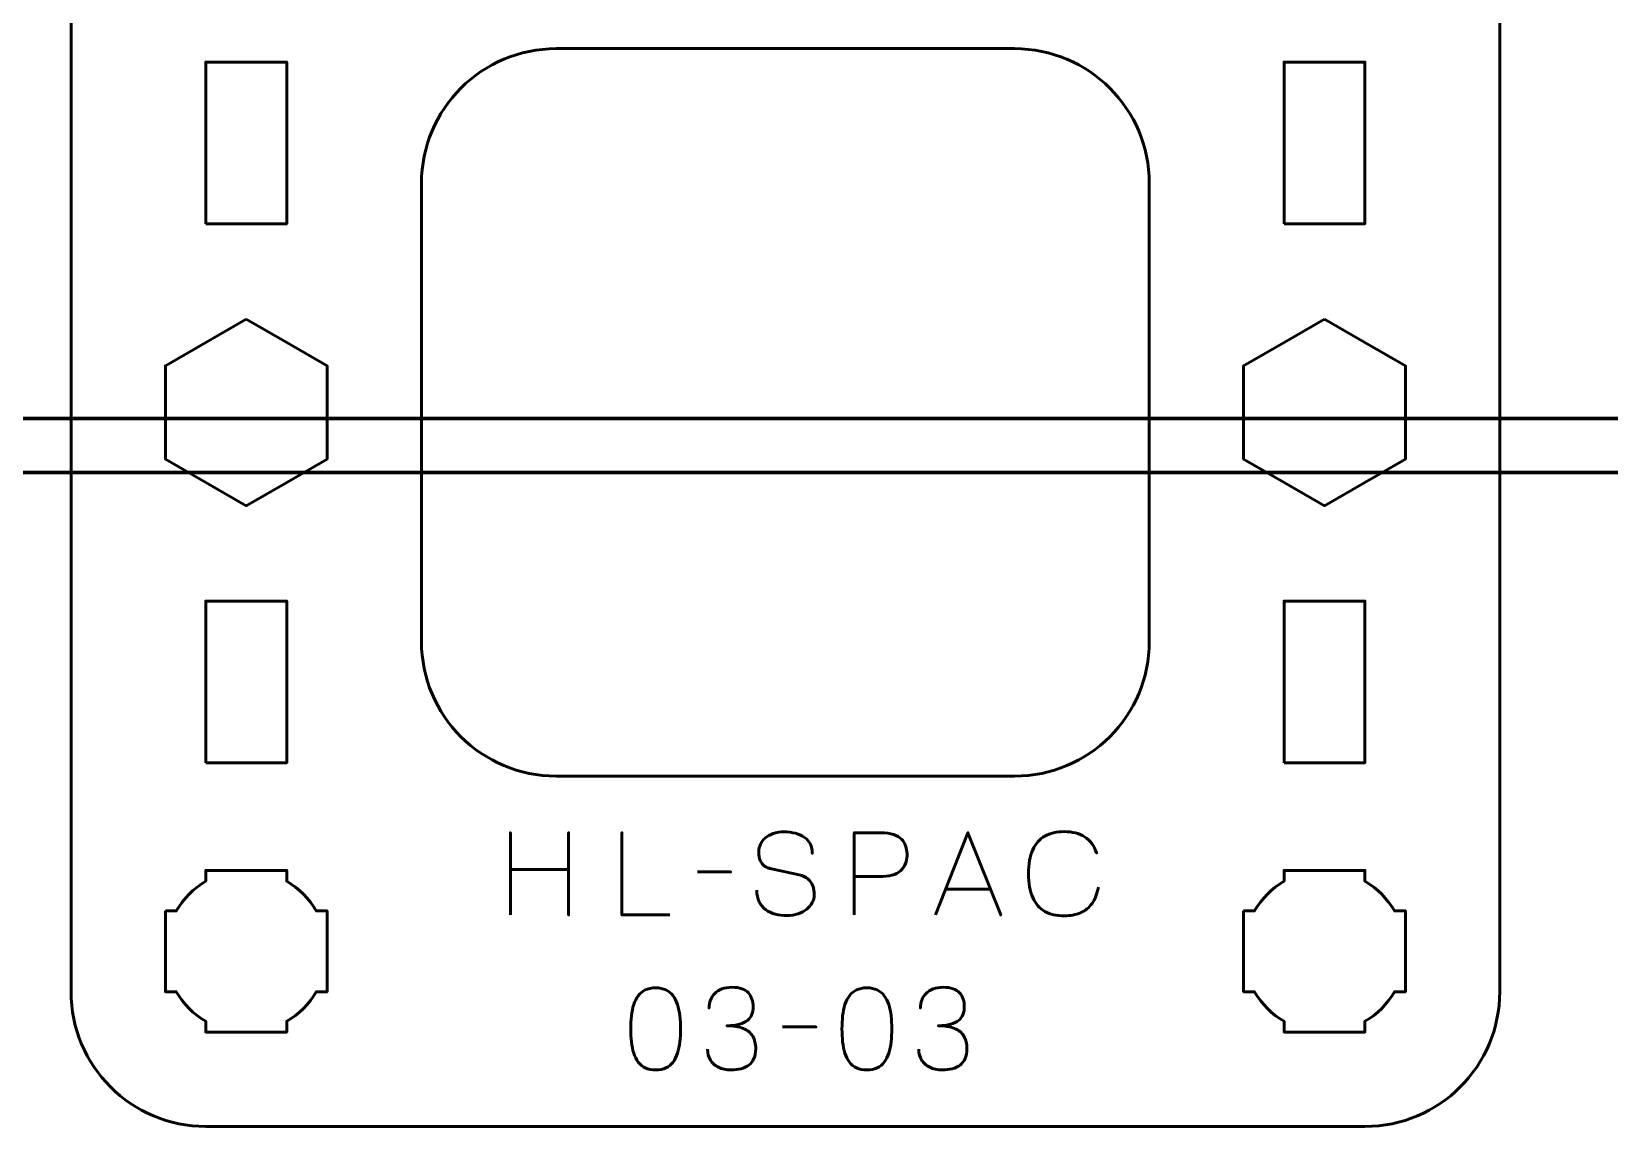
# Model space of a CAD drawing. Header units: centimetres. Extents: x -25.1 to 4.2, y -17.5 to -11.2.
# Drawn here: x -19.3 to -13.44, y -17.5 to -13.44 of the extents above; entities that cross this region are included whole.
import ezdxf

# ---------------------------------------------------------------- set-up
doc = ezdxf.new("R2010")
doc.units = ezdxf.units.CM
doc.header["$MEASUREMENT"] = 0
doc.layers.add('Layer 1', color=7, linetype='Continuous')

msp = doc.modelspace()

# ---------------------------------------------------------------- linework, layer by layer
at = {"layer": 'Layer 1', "color": 253, "lineweight": 53}
for points in [[(-18.65, -14.15), (-18.35, -14.15), (-18.35, -13.55), (-18.65, -13.55), (-18.65, -14.15)], [(-14.65, -14.15), (-14.35, -14.15), (-14.35, -13.55), (-14.65, -13.55), (-14.65, -14.15)], [(-18.65, -16.15), (-18.35, -16.15), (-18.35, -15.55), (-18.65, -15.55), (-18.65, -16.15)], [(-14.65, -16.15), (-14.35, -16.15), (-14.35, -15.55), (-14.65, -15.55), (-14.65, -16.15)]]:
    msp.add_lwpolyline(points, close=True, dxfattribs=at)
for points, knots in [([(-19.15, -17), (-19.15, -17), (-19.15, -12.7), (-19.15, -12.7), (-19.15, -12.7), (-19.15, -12.42391), (-18.92609, -12.2), (-18.65, -12.2), (-18.65, -12.2), (-18.65, -12.2), (-14.35, -12.2), (-14.35, -12.2), (-14.35, -12.2), (-14.07391, -12.2), (-13.85, -12.42391), (-13.85, -12.7), (-13.85, -12.7), (-13.85, -12.7), (-13.85, -17), (-13.85, -17), (-13.85, -17), (-13.85, -17.27609), (-14.07391, -17.5), (-14.35, -17.5), (-14.35, -17.5), (-14.35, -17.5), (-18.65, -17.5), (-18.65, -17.5), (-18.65, -17.5), (-18.92609, -17.5), (-19.15, -17.27609), (-19.15, -17)], [0, 0, 0, 0, 0.125, 0.125, 0.125, 0.125, 0.25, 0.25, 0.25, 0.25, 0.375, 0.375, 0.375, 0.375, 0.5, 0.5, 0.5, 0.5, 0.625, 0.625, 0.625, 0.625, 0.75, 0.75, 0.75, 0.75, 0.875, 0.875, 0.875, 0.875, 1, 1, 1, 1]), ([(-17.85, -15.7), (-17.85, -15.7), (-17.85, -14), (-17.85, -14), (-17.85, -14), (-17.85, -13.72391), (-17.62609, -13.5), (-17.35, -13.5), (-17.35, -13.5), (-17.35, -13.5), (-15.65, -13.5), (-15.65, -13.5), (-15.65, -13.5), (-15.37391, -13.5), (-15.15, -13.72391), (-15.15, -14), (-15.15, -14), (-15.15, -14), (-15.15, -15.7), (-15.15, -15.7), (-15.15, -15.7), (-15.15, -15.97609), (-15.37391, -16.2), (-15.65, -16.2), (-15.65, -16.2), (-15.65, -16.2), (-17.35, -16.2), (-17.35, -16.2), (-17.35, -16.2), (-17.62609, -16.2), (-17.85, -15.97609), (-17.85, -15.7)], [0, 0, 0, 0, 0.125, 0.125, 0.125, 0.125, 0.25, 0.25, 0.25, 0.25, 0.375, 0.375, 0.375, 0.375, 0.5, 0.5, 0.5, 0.5, 0.625, 0.625, 0.625, 0.625, 0.75, 0.75, 0.75, 0.75, 0.875, 0.875, 0.875, 0.875, 1, 1, 1, 1]), ([(-18.5, -14.50359), (-18.5, -14.50359), (-18.35, -14.59019), (-18.35, -14.59019), (-18.35, -14.59019), (-18.35, -14.59019), (-18.2, -14.67679), (-18.2, -14.67679), (-18.2, -14.67679), (-18.2, -14.67679), (-18.2, -14.85), (-18.2, -14.85), (-18.2, -14.85), (-18.2, -14.85), (-18.2, -15.02321), (-18.2, -15.02321), (-18.2, -15.02321), (-18.2, -15.02321), (-18.35, -15.10981), (-18.35, -15.10981), (-18.35, -15.10981), (-18.35, -15.10981), (-18.5, -15.19641), (-18.5, -15.19641), (-18.5, -15.19641), (-18.5, -15.19641), (-18.65, -15.10981), (-18.65, -15.10981), (-18.65, -15.10981), (-18.65, -15.10981), (-18.8, -15.02321), (-18.8, -15.02321), (-18.8, -15.02321), (-18.8, -15.02321), (-18.8, -14.85), (-18.8, -14.85), (-18.8, -14.85), (-18.8, -14.85), (-18.8, -14.67679), (-18.8, -14.67679), (-18.8, -14.67679), (-18.8, -14.67679), (-18.65, -14.59019), (-18.65, -14.59019), (-18.65, -14.59019), (-18.65, -14.59019), (-18.5, -14.50359), (-18.5, -14.50359)], [0, 0, 0, 0, 0.0833333, 0.0833333, 0.0833333, 0.0833333, 0.1666667, 0.1666667, 0.1666667, 0.1666667, 0.25, 0.25, 0.25, 0.25, 0.3333333, 0.3333333, 0.3333333, 0.3333333, 0.4166667, 0.4166667, 0.4166667, 0.4166667, 0.5, 0.5, 0.5, 0.5, 0.5833333, 0.5833333, 0.5833333, 0.5833333, 0.6666667, 0.6666667, 0.6666667, 0.6666667, 0.75, 0.75, 0.75, 0.75, 0.8333333, 0.8333333, 0.8333333, 0.8333333, 0.9166667, 0.9166667, 0.9166667, 0.9166667, 1, 1, 1, 1]), ([(-14.5, -14.50359), (-14.5, -14.50359), (-14.35, -14.59019), (-14.35, -14.59019), (-14.35, -14.59019), (-14.35, -14.59019), (-14.2, -14.67679), (-14.2, -14.67679), (-14.2, -14.67679), (-14.2, -14.67679), (-14.2, -14.85), (-14.2, -14.85), (-14.2, -14.85), (-14.2, -14.85), (-14.2, -15.02321), (-14.2, -15.02321), (-14.2, -15.02321), (-14.2, -15.02321), (-14.35, -15.10981), (-14.35, -15.10981), (-14.35, -15.10981), (-14.35, -15.10981), (-14.5, -15.19641), (-14.5, -15.19641), (-14.5, -15.19641), (-14.5, -15.19641), (-14.65, -15.10981), (-14.65, -15.10981), (-14.65, -15.10981), (-14.65, -15.10981), (-14.8, -15.02321), (-14.8, -15.02321), (-14.8, -15.02321), (-14.8, -15.02321), (-14.8, -14.85), (-14.8, -14.85), (-14.8, -14.85), (-14.8, -14.85), (-14.8, -14.67679), (-14.8, -14.67679), (-14.8, -14.67679), (-14.8, -14.67679), (-14.65, -14.59019), (-14.65, -14.59019), (-14.65, -14.59019), (-14.65, -14.59019), (-14.5, -14.50359), (-14.5, -14.50359)], [0, 0, 0, 0, 0.0833333, 0.0833333, 0.0833333, 0.0833333, 0.1666667, 0.1666667, 0.1666667, 0.1666667, 0.25, 0.25, 0.25, 0.25, 0.3333333, 0.3333333, 0.3333333, 0.3333333, 0.4166667, 0.4166667, 0.4166667, 0.4166667, 0.5, 0.5, 0.5, 0.5, 0.5833333, 0.5833333, 0.5833333, 0.5833333, 0.6666667, 0.6666667, 0.6666667, 0.6666667, 0.75, 0.75, 0.75, 0.75, 0.8333333, 0.8333333, 0.8333333, 0.8333333, 0.9166667, 0.9166667, 0.9166667, 0.9166667, 1, 1, 1, 1]), ([(-17.5198, -16.71494), (-17.5198, -16.71494), (-17.5198, -16.54603), (-17.5198, -16.54603), (-17.5198, -16.54603), (-17.5198, -16.54603), (-17.30433, -16.54603), (-17.30433, -16.54603), (-17.30433, -16.54603), (-17.30433, -16.54603), (-17.30433, -16.71494), (-17.30433, -16.71494), (-17.30433, -16.71494), (-17.30433, -16.71494), (-17.30433, -16.41014), (-17.30433, -16.41014), (-17.30433, -16.41014), (-17.30433, -16.41014), (-17.30433, -16.54603), (-17.30433, -16.54603), (-17.30433, -16.54603), (-17.30433, -16.54603), (-17.5198, -16.54603), (-17.5198, -16.54603), (-17.5198, -16.54603), (-17.5198, -16.54603), (-17.5198, -16.41014), (-17.5198, -16.41014), (-17.5198, -16.41014), (-17.5198, -16.41014), (-17.5198, -16.71494), (-17.5198, -16.71494)], [0, 0, 0, 0, 0.125, 0.125, 0.125, 0.125, 0.25, 0.25, 0.25, 0.25, 0.375, 0.375, 0.375, 0.375, 0.5, 0.5, 0.5, 0.5, 0.625, 0.625, 0.625, 0.625, 0.75, 0.75, 0.75, 0.75, 0.875, 0.875, 0.875, 0.875, 1, 1, 1, 1]), ([(-16.92841, -16.71494), (-16.92841, -16.71494), (-17.10663, -16.71494), (-17.10663, -16.71494), (-17.10663, -16.71494), (-17.10663, -16.71494), (-17.10663, -16.40972), (-17.10663, -16.40972), (-17.10663, -16.40972), (-17.10663, -16.40972), (-17.10663, -16.71494), (-17.10663, -16.71494), (-17.10663, -16.71494), (-17.10663, -16.71494), (-16.92841, -16.71494), (-16.92841, -16.71494)], [0, 0, 0, 0, 0.25, 0.25, 0.25, 0.25, 0.5, 0.5, 0.5, 0.5, 0.75, 0.75, 0.75, 0.75, 1, 1, 1, 1]), ([(-16.60626, -16.62265), (-16.60612, -16.63952), (-16.60316, -16.65398), (-16.59723, -16.66605), (-16.59723, -16.66605), (-16.59137, -16.67804), (-16.58319, -16.68785), (-16.57289, -16.69547), (-16.57289, -16.69547), (-16.56252, -16.70302), (-16.55059, -16.70859), (-16.53712, -16.71219), (-16.53712, -16.71219), (-16.52371, -16.71572), (-16.50932, -16.71748), (-16.49408, -16.71748), (-16.49408, -16.71748), (-16.4787, -16.71741), (-16.46487, -16.71515), (-16.45252, -16.71085), (-16.45252, -16.71085), (-16.44024, -16.70654), (-16.42973, -16.70076), (-16.42091, -16.69349), (-16.42091, -16.69349), (-16.41216, -16.68622), (-16.40539, -16.67811), (-16.40059, -16.66908), (-16.40059, -16.66908), (-16.39579, -16.66005), (-16.39325, -16.65081), (-16.3929, -16.64128), (-16.3929, -16.64128), (-16.39248, -16.62879), (-16.39431, -16.61736), (-16.39833, -16.60706), (-16.39833, -16.60706), (-16.40236, -16.59676), (-16.40857, -16.58815), (-16.41696, -16.5811), (-16.41696, -16.5811), (-16.42529, -16.57404), (-16.4358, -16.5691), (-16.44836, -16.56635), (-16.44836, -16.56635), (-16.44836, -16.56635), (-16.55207, -16.54391), (-16.55207, -16.54391), (-16.55207, -16.54391), (-16.56181, -16.54187), (-16.57021, -16.53841), (-16.57712, -16.53361), (-16.57712, -16.53361), (-16.58404, -16.52875), (-16.5894, -16.52204), (-16.59307, -16.51343), (-16.59307, -16.51343), (-16.59674, -16.5049), (-16.59864, -16.49403), (-16.59864, -16.48084), (-16.59864, -16.48084), (-16.59864, -16.47082), (-16.59659, -16.46137), (-16.59243, -16.45248), (-16.59243, -16.45248), (-16.58834, -16.44359), (-16.58227, -16.43575), (-16.5743, -16.42884), (-16.5743, -16.42884), (-16.56633, -16.422), (-16.55645, -16.41663), (-16.54474, -16.41275), (-16.54474, -16.41275), (-16.53295, -16.4088), (-16.51948, -16.40683), (-16.50424, -16.40676), (-16.50424, -16.40676), (-16.48893, -16.40676), (-16.47489, -16.40852), (-16.46205, -16.41205), (-16.46205, -16.41205), (-16.44928, -16.41558), (-16.4382, -16.42066), (-16.42889, -16.42743), (-16.42889, -16.42743), (-16.41957, -16.4342), (-16.41238, -16.44253), (-16.40744, -16.45226), (-16.40744, -16.45226), (-16.4025, -16.46207), (-16.40017, -16.47329), (-16.40052, -16.48592), (-16.40052, -16.48592), (-16.40017, -16.47329), (-16.4025, -16.46207), (-16.40744, -16.45226), (-16.40744, -16.45226), (-16.41238, -16.44253), (-16.41957, -16.4342), (-16.42889, -16.42743), (-16.42889, -16.42743), (-16.4382, -16.42066), (-16.44928, -16.41558), (-16.46205, -16.41205), (-16.46205, -16.41205), (-16.47489, -16.40852), (-16.48893, -16.40676), (-16.50424, -16.40676), (-16.50424, -16.40676), (-16.51948, -16.40683), (-16.53295, -16.4088), (-16.54474, -16.41275), (-16.54474, -16.41275), (-16.55645, -16.41663), (-16.56633, -16.422), (-16.5743, -16.42884), (-16.5743, -16.42884), (-16.58227, -16.43575), (-16.58834, -16.44359), (-16.59243, -16.45248), (-16.59243, -16.45248), (-16.59659, -16.46137), (-16.59864, -16.47082), (-16.59864, -16.48084), (-16.59864, -16.48084), (-16.59864, -16.49403), (-16.59681, -16.5049), (-16.59328, -16.51336), (-16.59328, -16.51336), (-16.58968, -16.5219), (-16.58439, -16.52853), (-16.57747, -16.5334), (-16.57747, -16.5334), (-16.57056, -16.5382), (-16.56209, -16.54173), (-16.55207, -16.54391), (-16.55207, -16.54391), (-16.55207, -16.54391), (-16.44836, -16.56635), (-16.44836, -16.56635), (-16.44836, -16.56635), (-16.43552, -16.5691), (-16.42493, -16.57404), (-16.41661, -16.5811), (-16.41661, -16.5811), (-16.40821, -16.58815), (-16.40207, -16.59676), (-16.39812, -16.60706), (-16.39812, -16.60706), (-16.39424, -16.61736), (-16.39248, -16.62879), (-16.3929, -16.64128), (-16.3929, -16.64128), (-16.39325, -16.65081), (-16.39579, -16.66005), (-16.40059, -16.66908), (-16.40059, -16.66908), (-16.40539, -16.67811), (-16.41216, -16.68622), (-16.42091, -16.69349), (-16.42091, -16.69349), (-16.42973, -16.70076), (-16.44024, -16.70654), (-16.45252, -16.71085), (-16.45252, -16.71085), (-16.46487, -16.71515), (-16.4787, -16.71741), (-16.49408, -16.71748), (-16.49408, -16.71748), (-16.50932, -16.71748), (-16.52371, -16.71572), (-16.53712, -16.71219), (-16.53712, -16.71219), (-16.55059, -16.70859), (-16.56252, -16.70302), (-16.57289, -16.69547), (-16.57289, -16.69547), (-16.58319, -16.68785), (-16.59137, -16.67804), (-16.59723, -16.66605), (-16.59723, -16.66605), (-16.60316, -16.65398), (-16.60612, -16.63952), (-16.60626, -16.62265)], [0, 0, 0, 0, 0.0217391, 0.0217391, 0.0217391, 0.0217391, 0.0434783, 0.0434783, 0.0434783, 0.0434783, 0.0652174, 0.0652174, 0.0652174, 0.0652174, 0.0869565, 0.0869565, 0.0869565, 0.0869565, 0.1086957, 0.1086957, 0.1086957, 0.1086957, 0.1304348, 0.1304348, 0.1304348, 0.1304348, 0.1521739, 0.1521739, 0.1521739, 0.1521739, 0.173913, 0.173913, 0.173913, 0.173913, 0.1956522, 0.1956522, 0.1956522, 0.1956522, 0.2173913, 0.2173913, 0.2173913, 0.2173913, 0.2391304, 0.2391304, 0.2391304, 0.2391304, 0.2608696, 0.2608696, 0.2608696, 0.2608696, 0.2826087, 0.2826087, 0.2826087, 0.2826087, 0.3043478, 0.3043478, 0.3043478, 0.3043478, 0.326087, 0.326087, 0.326087, 0.326087, 0.3478261, 0.3478261, 0.3478261, 0.3478261, 0.3695652, 0.3695652, 0.3695652, 0.3695652, 0.3913043, 0.3913043, 0.3913043, 0.3913043, 0.4130435, 0.4130435, 0.4130435, 0.4130435, 0.4347826, 0.4347826, 0.4347826, 0.4347826, 0.4565217, 0.4565217, 0.4565217, 0.4565217, 0.4782609, 0.4782609, 0.4782609, 0.4782609, 0.5, 0.5, 0.5, 0.5, 0.5217391, 0.5217391, 0.5217391, 0.5217391, 0.5434783, 0.5434783, 0.5434783, 0.5434783, 0.5652174, 0.5652174, 0.5652174, 0.5652174, 0.5869565, 0.5869565, 0.5869565, 0.5869565, 0.6086957, 0.6086957, 0.6086957, 0.6086957, 0.6304348, 0.6304348, 0.6304348, 0.6304348, 0.6521739, 0.6521739, 0.6521739, 0.6521739, 0.673913, 0.673913, 0.673913, 0.673913, 0.6956522, 0.6956522, 0.6956522, 0.6956522, 0.7173913, 0.7173913, 0.7173913, 0.7173913, 0.7391304, 0.7391304, 0.7391304, 0.7391304, 0.7608696, 0.7608696, 0.7608696, 0.7608696, 0.7826087, 0.7826087, 0.7826087, 0.7826087, 0.8043478, 0.8043478, 0.8043478, 0.8043478, 0.826087, 0.826087, 0.826087, 0.826087, 0.8478261, 0.8478261, 0.8478261, 0.8478261, 0.8695652, 0.8695652, 0.8695652, 0.8695652, 0.8913043, 0.8913043, 0.8913043, 0.8913043, 0.9130435, 0.9130435, 0.9130435, 0.9130435, 0.9347826, 0.9347826, 0.9347826, 0.9347826, 0.9565217, 0.9565217, 0.9565217, 0.9565217, 0.9782609, 0.9782609, 0.9782609, 0.9782609, 1, 1, 1, 1]), ([(-16.24431, -16.71494), (-16.24431, -16.71494), (-16.24431, -16.40972), (-16.24431, -16.40972), (-16.24431, -16.40972), (-16.24431, -16.40972), (-16.14694, -16.40972), (-16.14694, -16.40972), (-16.14694, -16.40972), (-16.12747, -16.40979), (-16.11146, -16.41198), (-16.09883, -16.41621), (-16.09883, -16.41621), (-16.08627, -16.42037), (-16.07639, -16.42616), (-16.06926, -16.4335), (-16.06926, -16.4335), (-16.06214, -16.44076), (-16.05706, -16.44909), (-16.05395, -16.45847), (-16.05395, -16.45847), (-16.05092, -16.46786), (-16.04916, -16.47766), (-16.04873, -16.48804), (-16.04873, -16.48804), (-16.04824, -16.49841), (-16.04944, -16.50857), (-16.05226, -16.51844), (-16.05226, -16.51844), (-16.05515, -16.52832), (-16.06002, -16.53728), (-16.06701, -16.54533), (-16.06701, -16.54533), (-16.07392, -16.55337), (-16.0833, -16.55979), (-16.09509, -16.56452), (-16.09509, -16.56452), (-16.10687, -16.56931), (-16.12147, -16.57171), (-16.1389, -16.57185), (-16.1389, -16.57185), (-16.1389, -16.57185), (-16.24431, -16.57185), (-16.24431, -16.57185), (-16.24431, -16.57185), (-16.24431, -16.57185), (-16.1389, -16.57185), (-16.1389, -16.57185), (-16.1389, -16.57185), (-16.12183, -16.57171), (-16.10736, -16.56931), (-16.09565, -16.56452), (-16.09565, -16.56452), (-16.08387, -16.55979), (-16.07448, -16.55337), (-16.06743, -16.54533), (-16.06743, -16.54533), (-16.06044, -16.53728), (-16.05543, -16.52832), (-16.05247, -16.51844), (-16.05247, -16.51844), (-16.04951, -16.50857), (-16.04824, -16.49841), (-16.04873, -16.48804), (-16.04873, -16.48804), (-16.04916, -16.47766), (-16.05092, -16.46786), (-16.05409, -16.45847), (-16.05409, -16.45847), (-16.0572, -16.44909), (-16.06242, -16.44076), (-16.06955, -16.4335), (-16.06955, -16.4335), (-16.07674, -16.42616), (-16.08662, -16.42037), (-16.09918, -16.41621), (-16.09918, -16.41621), (-16.11181, -16.41198), (-16.12768, -16.40979), (-16.14694, -16.40972), (-16.14694, -16.40972), (-16.14694, -16.40972), (-16.24431, -16.40972), (-16.24431, -16.40972), (-16.24431, -16.40972), (-16.24431, -16.40972), (-16.24431, -16.71494), (-16.24431, -16.71494)], [0, 0, 0, 0, 0.0454545, 0.0454545, 0.0454545, 0.0454545, 0.0909091, 0.0909091, 0.0909091, 0.0909091, 0.1363636, 0.1363636, 0.1363636, 0.1363636, 0.1818182, 0.1818182, 0.1818182, 0.1818182, 0.2272727, 0.2272727, 0.2272727, 0.2272727, 0.2727273, 0.2727273, 0.2727273, 0.2727273, 0.3181818, 0.3181818, 0.3181818, 0.3181818, 0.3636364, 0.3636364, 0.3636364, 0.3636364, 0.4090909, 0.4090909, 0.4090909, 0.4090909, 0.4545455, 0.4545455, 0.4545455, 0.4545455, 0.5, 0.5, 0.5, 0.5, 0.5454545, 0.5454545, 0.5454545, 0.5454545, 0.5909091, 0.5909091, 0.5909091, 0.5909091, 0.6363636, 0.6363636, 0.6363636, 0.6363636, 0.6818182, 0.6818182, 0.6818182, 0.6818182, 0.7272727, 0.7272727, 0.7272727, 0.7272727, 0.7727273, 0.7727273, 0.7727273, 0.7727273, 0.8181818, 0.8181818, 0.8181818, 0.8181818, 0.8636364, 0.8636364, 0.8636364, 0.8636364, 0.9090909, 0.9090909, 0.9090909, 0.9090909, 0.9545455, 0.9545455, 0.9545455, 0.9545455, 1, 1, 1, 1]), ([(-15.94375, -16.71494), (-15.94375, -16.71494), (-15.82268, -16.40972), (-15.82268, -16.40972), (-15.82268, -16.40972), (-15.82268, -16.40972), (-15.70118, -16.71494), (-15.70118, -16.71494), (-15.70118, -16.71494), (-15.70118, -16.71494), (-15.82268, -16.40972), (-15.82268, -16.40972), (-15.82268, -16.40972), (-15.82268, -16.40972), (-15.94375, -16.71494), (-15.94375, -16.71494)], [0, 0, 0, 0, 0.25, 0.25, 0.25, 0.25, 0.5, 0.5, 0.5, 0.5, 0.75, 0.75, 0.75, 0.75, 1, 1, 1, 1]), ([(-15.33881, -16.61249), (-15.34333, -16.63669), (-15.35123, -16.65666), (-15.36231, -16.67232), (-15.36231, -16.67232), (-15.37345, -16.68792), (-15.38771, -16.69949), (-15.40506, -16.70704), (-15.40506, -16.70704), (-15.42235, -16.71459), (-15.44267, -16.7184), (-15.46581, -16.71833), (-15.46581, -16.71833), (-15.49396, -16.7184), (-15.51788, -16.71296), (-15.5375, -16.70189), (-15.5375, -16.70189), (-15.55711, -16.69088), (-15.57207, -16.67388), (-15.58237, -16.65081), (-15.58237, -16.65081), (-15.59267, -16.62773), (-15.59782, -16.59817), (-15.59789, -16.56212), (-15.59789, -16.56212), (-15.59782, -16.52621), (-15.59267, -16.49671), (-15.58237, -16.47364), (-15.58237, -16.47364), (-15.57207, -16.45057), (-15.55711, -16.4335), (-15.5375, -16.42242), (-15.5375, -16.42242), (-15.51788, -16.41134), (-15.49396, -16.40584), (-15.46581, -16.40591), (-15.46581, -16.40591), (-15.43568, -16.40584), (-15.41043, -16.41226), (-15.39011, -16.42517), (-15.39011, -16.42517), (-15.36986, -16.43808), (-15.35497, -16.45805), (-15.34559, -16.48507), (-15.34559, -16.48507), (-15.35497, -16.45805), (-15.36986, -16.43808), (-15.39011, -16.42517), (-15.39011, -16.42517), (-15.41043, -16.41226), (-15.43568, -16.40584), (-15.46581, -16.40591), (-15.46581, -16.40591), (-15.49396, -16.40584), (-15.51788, -16.41134), (-15.5375, -16.42242), (-15.5375, -16.42242), (-15.55711, -16.4335), (-15.57207, -16.45057), (-15.58237, -16.47364), (-15.58237, -16.47364), (-15.59267, -16.49671), (-15.59782, -16.52621), (-15.59789, -16.56212), (-15.59789, -16.56212), (-15.59782, -16.59817), (-15.59267, -16.62773), (-15.58237, -16.65081), (-15.58237, -16.65081), (-15.57207, -16.67388), (-15.55711, -16.69088), (-15.5375, -16.70189), (-15.5375, -16.70189), (-15.51788, -16.71296), (-15.49396, -16.7184), (-15.46581, -16.71833), (-15.46581, -16.71833), (-15.44267, -16.7184), (-15.42235, -16.71459), (-15.40506, -16.70704), (-15.40506, -16.70704), (-15.38771, -16.69949), (-15.37345, -16.68792), (-15.36231, -16.67232), (-15.36231, -16.67232), (-15.35123, -16.65666), (-15.34333, -16.63669), (-15.33881, -16.61249)], [0, 0, 0, 0, 0.0454545, 0.0454545, 0.0454545, 0.0454545, 0.0909091, 0.0909091, 0.0909091, 0.0909091, 0.1363636, 0.1363636, 0.1363636, 0.1363636, 0.1818182, 0.1818182, 0.1818182, 0.1818182, 0.2272727, 0.2272727, 0.2272727, 0.2272727, 0.2727273, 0.2727273, 0.2727273, 0.2727273, 0.3181818, 0.3181818, 0.3181818, 0.3181818, 0.3636364, 0.3636364, 0.3636364, 0.3636364, 0.4090909, 0.4090909, 0.4090909, 0.4090909, 0.4545455, 0.4545455, 0.4545455, 0.4545455, 0.5, 0.5, 0.5, 0.5, 0.5454545, 0.5454545, 0.5454545, 0.5454545, 0.5909091, 0.5909091, 0.5909091, 0.5909091, 0.6363636, 0.6363636, 0.6363636, 0.6363636, 0.6818182, 0.6818182, 0.6818182, 0.6818182, 0.7272727, 0.7272727, 0.7272727, 0.7272727, 0.7727273, 0.7727273, 0.7727273, 0.7727273, 0.8181818, 0.8181818, 0.8181818, 0.8181818, 0.8636364, 0.8636364, 0.8636364, 0.8636364, 0.9090909, 0.9090909, 0.9090909, 0.9090909, 0.9545455, 0.9545455, 0.9545455, 0.9545455, 1, 1, 1, 1]), ([(-18.8, -16.7), (-18.8, -16.7), (-18.75985, -16.7), (-18.75985, -16.7), (-18.75985, -16.7), (-18.7335, -16.65447), (-18.69553, -16.6165), (-18.65, -16.59015), (-18.65, -16.59015), (-18.65, -16.59015), (-18.65, -16.55), (-18.65, -16.55), (-18.65, -16.55), (-18.65, -16.55), (-18.5, -16.55), (-18.5, -16.55), (-18.5, -16.55), (-18.5, -16.55), (-18.35, -16.55), (-18.35, -16.55), (-18.35, -16.55), (-18.35, -16.55), (-18.35, -16.59015), (-18.35, -16.59015), (-18.35, -16.59015), (-18.30447, -16.6165), (-18.2665, -16.65447), (-18.24015, -16.7), (-18.24015, -16.7), (-18.24015, -16.7), (-18.2, -16.7), (-18.2, -16.7), (-18.2, -16.7), (-18.2, -16.7), (-18.2, -16.85), (-18.2, -16.85), (-18.2, -16.85), (-18.2, -16.85), (-18.2, -17), (-18.2, -17), (-18.2, -17), (-18.2, -17), (-18.24015, -17), (-18.24015, -17), (-18.24015, -17), (-18.2665, -17.04553), (-18.30447, -17.0835), (-18.35, -17.10985), (-18.35, -17.10985), (-18.35, -17.10985), (-18.35, -17.15), (-18.35, -17.15), (-18.35, -17.15), (-18.35, -17.15), (-18.5, -17.15), (-18.5, -17.15), (-18.5, -17.15), (-18.5, -17.15), (-18.65, -17.15), (-18.65, -17.15), (-18.65, -17.15), (-18.65, -17.15), (-18.65, -17.10985), (-18.65, -17.10985), (-18.65, -17.10985), (-18.69553, -17.0835), (-18.7335, -17.04553), (-18.75985, -17), (-18.75985, -17), (-18.75985, -17), (-18.8, -17), (-18.8, -17), (-18.8, -17), (-18.8, -17), (-18.8, -16.85), (-18.8, -16.85), (-18.8, -16.85), (-18.8, -16.85), (-18.8, -16.7), (-18.8, -16.7)], [0, 0, 0, 0, 0.05, 0.05, 0.05, 0.05, 0.1, 0.1, 0.1, 0.1, 0.15, 0.15, 0.15, 0.15, 0.2, 0.2, 0.2, 0.2, 0.25, 0.25, 0.25, 0.25, 0.3, 0.3, 0.3, 0.3, 0.35, 0.35, 0.35, 0.35, 0.4, 0.4, 0.4, 0.4, 0.45, 0.45, 0.45, 0.45, 0.5, 0.5, 0.5, 0.5, 0.55, 0.55, 0.55, 0.55, 0.6, 0.6, 0.6, 0.6, 0.65, 0.65, 0.65, 0.65, 0.7, 0.7, 0.7, 0.7, 0.75, 0.75, 0.75, 0.75, 0.8, 0.8, 0.8, 0.8, 0.85, 0.85, 0.85, 0.85, 0.9, 0.9, 0.9, 0.9, 0.95, 0.95, 0.95, 0.95, 1, 1, 1, 1]), ([(-16.82639, -16.55534), (-16.82639, -16.55534), (-16.7032, -16.55534), (-16.7032, -16.55534), (-16.7032, -16.55534), (-16.7032, -16.55534), (-16.82639, -16.55534), (-16.82639, -16.55534)], [0, 0, 0, 0, 0.5, 0.5, 0.5, 0.5, 1, 1, 1, 1]), ([(-14.8, -16.7), (-14.8, -16.7), (-14.75985, -16.7), (-14.75985, -16.7), (-14.75985, -16.7), (-14.7335, -16.65447), (-14.69553, -16.6165), (-14.65, -16.59015), (-14.65, -16.59015), (-14.65, -16.59015), (-14.65, -16.55), (-14.65, -16.55), (-14.65, -16.55), (-14.65, -16.55), (-14.5, -16.55), (-14.5, -16.55), (-14.5, -16.55), (-14.5, -16.55), (-14.35, -16.55), (-14.35, -16.55), (-14.35, -16.55), (-14.35, -16.55), (-14.35, -16.59015), (-14.35, -16.59015), (-14.35, -16.59015), (-14.30447, -16.6165), (-14.2665, -16.65447), (-14.24015, -16.7), (-14.24015, -16.7), (-14.24015, -16.7), (-14.2, -16.7), (-14.2, -16.7), (-14.2, -16.7), (-14.2, -16.7), (-14.2, -16.85), (-14.2, -16.85), (-14.2, -16.85), (-14.2, -16.85), (-14.2, -17), (-14.2, -17), (-14.2, -17), (-14.2, -17), (-14.24015, -17), (-14.24015, -17), (-14.24015, -17), (-14.2665, -17.04553), (-14.30447, -17.0835), (-14.35, -17.10985), (-14.35, -17.10985), (-14.35, -17.10985), (-14.35, -17.15), (-14.35, -17.15), (-14.35, -17.15), (-14.35, -17.15), (-14.5, -17.15), (-14.5, -17.15), (-14.5, -17.15), (-14.5, -17.15), (-14.65, -17.15), (-14.65, -17.15), (-14.65, -17.15), (-14.65, -17.15), (-14.65, -17.10985), (-14.65, -17.10985), (-14.65, -17.10985), (-14.69553, -17.0835), (-14.7335, -17.04553), (-14.75985, -17), (-14.75985, -17), (-14.75985, -17), (-14.8, -17), (-14.8, -17), (-14.8, -17), (-14.8, -17), (-14.8, -16.85), (-14.8, -16.85), (-14.8, -16.85), (-14.8, -16.85), (-14.8, -16.7), (-14.8, -16.7)], [0, 0, 0, 0, 0.05, 0.05, 0.05, 0.05, 0.1, 0.1, 0.1, 0.1, 0.15, 0.15, 0.15, 0.15, 0.2, 0.2, 0.2, 0.2, 0.25, 0.25, 0.25, 0.25, 0.3, 0.3, 0.3, 0.3, 0.35, 0.35, 0.35, 0.35, 0.4, 0.4, 0.4, 0.4, 0.45, 0.45, 0.45, 0.45, 0.5, 0.5, 0.5, 0.5, 0.55, 0.55, 0.55, 0.55, 0.6, 0.6, 0.6, 0.6, 0.65, 0.65, 0.65, 0.65, 0.7, 0.7, 0.7, 0.7, 0.75, 0.75, 0.75, 0.75, 0.8, 0.8, 0.8, 0.8, 0.85, 0.85, 0.85, 0.85, 0.9, 0.9, 0.9, 0.9, 0.95, 0.95, 0.95, 0.95, 1, 1, 1, 1]), ([(-15.90565, -16.61884), (-15.90565, -16.61884), (-15.73971, -16.61884), (-15.73971, -16.61884), (-15.73971, -16.61884), (-15.73971, -16.61884), (-15.90565, -16.61884), (-15.90565, -16.61884)], [0, 0, 0, 0, 0.5, 0.5, 0.5, 0.5, 1, 1, 1, 1]), ([(-16.98132, -17.29025), (-16.96651, -17.29018), (-16.95374, -17.28757), (-16.94308, -17.28249), (-16.94308, -17.28249), (-16.9325, -17.27741), (-16.92368, -17.27014), (-16.91663, -17.2609), (-16.91663, -17.2609), (-16.90964, -17.25159), (-16.90414, -17.24058), (-16.90005, -17.22788), (-16.90005, -17.22788), (-16.89602, -17.21518), (-16.89313, -17.20128), (-16.89151, -17.18604), (-16.89151, -17.18604), (-16.88981, -17.1708), (-16.88897, -17.15478), (-16.88904, -17.13785), (-16.88904, -17.13785), (-16.88897, -17.12099), (-16.88981, -17.10497), (-16.89151, -17.0898), (-16.89151, -17.0898), (-16.89313, -17.07463), (-16.89602, -17.06066), (-16.90005, -17.04796), (-16.90005, -17.04796), (-16.90414, -17.03533), (-16.90964, -17.02433), (-16.91663, -17.01494), (-16.91663, -17.01494), (-16.92368, -17.00563), (-16.9325, -16.99836), (-16.94308, -16.99328), (-16.94308, -16.99328), (-16.95374, -16.98813), (-16.96651, -16.98552), (-16.98132, -16.98545), (-16.98132, -16.98545), (-16.99614, -16.98552), (-17.00891, -16.98813), (-17.01957, -16.99328), (-17.01957, -16.99328), (-17.03015, -16.99836), (-17.03897, -17.00563), (-17.04602, -17.01494), (-17.04602, -17.01494), (-17.05301, -17.02433), (-17.05851, -17.03533), (-17.0626, -17.04796), (-17.0626, -17.04796), (-17.06663, -17.06066), (-17.06952, -17.07463), (-17.07114, -17.0898), (-17.07114, -17.0898), (-17.07283, -17.10497), (-17.07368, -17.12099), (-17.07361, -17.13785), (-17.07361, -17.13785), (-17.07368, -17.15478), (-17.07283, -17.1708), (-17.07114, -17.18604), (-17.07114, -17.18604), (-17.06952, -17.20128), (-17.06663, -17.21518), (-17.0626, -17.22788), (-17.0626, -17.22788), (-17.05851, -17.24058), (-17.05301, -17.25159), (-17.04602, -17.2609), (-17.04602, -17.2609), (-17.03897, -17.27014), (-17.03015, -17.27741), (-17.01957, -17.28249), (-17.01957, -17.28249), (-17.00891, -17.28757), (-16.99614, -17.29018), (-16.98132, -17.29025)], [0, 0, 0, 0, 0.05, 0.05, 0.05, 0.05, 0.1, 0.1, 0.1, 0.1, 0.15, 0.15, 0.15, 0.15, 0.2, 0.2, 0.2, 0.2, 0.25, 0.25, 0.25, 0.25, 0.3, 0.3, 0.3, 0.3, 0.35, 0.35, 0.35, 0.35, 0.4, 0.4, 0.4, 0.4, 0.45, 0.45, 0.45, 0.45, 0.5, 0.5, 0.5, 0.5, 0.55, 0.55, 0.55, 0.55, 0.6, 0.6, 0.6, 0.6, 0.65, 0.65, 0.65, 0.65, 0.7, 0.7, 0.7, 0.7, 0.75, 0.75, 0.75, 0.75, 0.8, 0.8, 0.8, 0.8, 0.85, 0.85, 0.85, 0.85, 0.9, 0.9, 0.9, 0.9, 0.95, 0.95, 0.95, 0.95, 1, 1, 1, 1]), ([(-16.98132, -17.29025), (-16.96651, -17.29018), (-16.95374, -17.28757), (-16.94308, -17.28249), (-16.94308, -17.28249), (-16.9325, -17.27741), (-16.92368, -17.27014), (-16.91663, -17.2609), (-16.91663, -17.2609), (-16.90964, -17.25159), (-16.90414, -17.24058), (-16.90005, -17.22788), (-16.90005, -17.22788), (-16.89602, -17.21518), (-16.89313, -17.20128), (-16.89151, -17.18604), (-16.89151, -17.18604), (-16.88981, -17.1708), (-16.88897, -17.15478), (-16.88904, -17.13785), (-16.88904, -17.13785), (-16.88897, -17.12099), (-16.88981, -17.10497), (-16.89151, -17.0898), (-16.89151, -17.0898), (-16.89313, -17.07463), (-16.89602, -17.06066), (-16.90005, -17.04796), (-16.90005, -17.04796), (-16.90414, -17.03533), (-16.90964, -17.02433), (-16.91663, -17.01494), (-16.91663, -17.01494), (-16.92368, -17.00563), (-16.9325, -16.99836), (-16.94308, -16.99328), (-16.94308, -16.99328), (-16.95374, -16.98813), (-16.96651, -16.98552), (-16.98132, -16.98545), (-16.98132, -16.98545), (-16.99614, -16.98552), (-17.00891, -16.98813), (-17.01957, -16.99328), (-17.01957, -16.99328), (-17.03015, -16.99836), (-17.03897, -17.00563), (-17.04602, -17.01494), (-17.04602, -17.01494), (-17.05301, -17.02433), (-17.05851, -17.03533), (-17.0626, -17.04796), (-17.0626, -17.04796), (-17.06663, -17.06066), (-17.06952, -17.07463), (-17.07114, -17.0898), (-17.07114, -17.0898), (-17.07283, -17.10497), (-17.07368, -17.12099), (-17.07361, -17.13785), (-17.07361, -17.13785), (-17.07368, -17.15478), (-17.07283, -17.1708), (-17.07114, -17.18604), (-17.07114, -17.18604), (-17.06952, -17.20128), (-17.06663, -17.21518), (-17.0626, -17.22788), (-17.0626, -17.22788), (-17.05851, -17.24058), (-17.05301, -17.25159), (-17.04602, -17.2609), (-17.04602, -17.2609), (-17.03897, -17.27014), (-17.03015, -17.27741), (-17.01957, -17.28249), (-17.01957, -17.28249), (-17.00891, -17.28757), (-16.99614, -17.29018), (-16.98132, -17.29025)], [0, 0, 0, 0, 0.05, 0.05, 0.05, 0.05, 0.1, 0.1, 0.1, 0.1, 0.15, 0.15, 0.15, 0.15, 0.2, 0.2, 0.2, 0.2, 0.25, 0.25, 0.25, 0.25, 0.3, 0.3, 0.3, 0.3, 0.35, 0.35, 0.35, 0.35, 0.4, 0.4, 0.4, 0.4, 0.45, 0.45, 0.45, 0.45, 0.5, 0.5, 0.5, 0.5, 0.55, 0.55, 0.55, 0.55, 0.6, 0.6, 0.6, 0.6, 0.65, 0.65, 0.65, 0.65, 0.7, 0.7, 0.7, 0.7, 0.75, 0.75, 0.75, 0.75, 0.8, 0.8, 0.8, 0.8, 0.85, 0.85, 0.85, 0.85, 0.9, 0.9, 0.9, 0.9, 0.95, 0.95, 0.95, 0.95, 1, 1, 1, 1]), ([(-16.78871, -17.21363), (-16.78864, -17.22887), (-16.78511, -17.24213), (-16.77813, -17.25363), (-16.77813, -17.25363), (-16.77114, -17.26506), (-16.76119, -17.27402), (-16.74821, -17.28044), (-16.74821, -17.28044), (-16.73523, -17.28686), (-16.71964, -17.29011), (-16.7015, -17.29025), (-16.7015, -17.29025), (-16.68789, -17.29025), (-16.67554, -17.28884), (-16.66432, -17.28588), (-16.66432, -17.28588), (-16.65317, -17.28291), (-16.64358, -17.27833), (-16.63546, -17.27205), (-16.63546, -17.27205), (-16.62735, -17.26577), (-16.62114, -17.25765), (-16.6167, -17.24778), (-16.6167, -17.24778), (-16.61232, -17.23783), (-16.61014, -17.2259), (-16.61007, -17.21193), (-16.61007, -17.21193), (-16.60999, -17.19331), (-16.6138, -17.17757), (-16.62135, -17.1648), (-16.62135, -17.1648), (-16.6289, -17.15203), (-16.64062, -17.14244), (-16.65635, -17.13588), (-16.65635, -17.13588), (-16.67208, -17.12931), (-16.69226, -17.126), (-16.71674, -17.126), (-16.71674, -17.126), (-16.69847, -17.12607), (-16.68316, -17.12438), (-16.67067, -17.12092), (-16.67067, -17.12092), (-16.65825, -17.11746), (-16.64831, -17.11259), (-16.64083, -17.10624), (-16.64083, -17.10624), (-16.63335, -17.09996), (-16.62792, -17.09248), (-16.62467, -17.08388), (-16.62467, -17.08388), (-16.62135, -17.07534), (-16.61973, -17.06596), (-16.6198, -17.05573), (-16.6198, -17.05573), (-16.61973, -17.04549), (-16.62114, -17.03604), (-16.62396, -17.02729), (-16.62396, -17.02729), (-16.62672, -17.01854), (-16.63123, -17.01085), (-16.63737, -17.00429), (-16.63737, -17.00429), (-16.64351, -16.99773), (-16.65162, -16.99258), (-16.66157, -16.98891), (-16.66157, -16.98891), (-16.67159, -16.98524), (-16.6838, -16.98341), (-16.69812, -16.98334), (-16.69812, -16.98334), (-16.71237, -16.98341), (-16.72486, -16.98552), (-16.73544, -16.98962), (-16.73544, -16.98962), (-16.7461, -16.99371), (-16.75484, -16.99928), (-16.7619, -17.00641), (-16.7619, -17.00641), (-16.76888, -17.01353), (-16.77411, -17.02165), (-16.77756, -17.03082), (-16.77756, -17.03082), (-16.78109, -17.03999), (-16.78278, -17.04973), (-16.78278, -17.05996), (-16.78278, -17.05996), (-16.78278, -17.04973), (-16.78109, -17.03999), (-16.77756, -17.03082), (-16.77756, -17.03082), (-16.77411, -17.02165), (-16.76888, -17.01353), (-16.7619, -17.00641), (-16.7619, -17.00641), (-16.75484, -16.99928), (-16.7461, -16.99371), (-16.73544, -16.98962), (-16.73544, -16.98962), (-16.72486, -16.98552), (-16.71237, -16.98341), (-16.69812, -16.98334), (-16.69812, -16.98334), (-16.6838, -16.98341), (-16.67159, -16.98524), (-16.66157, -16.98891), (-16.66157, -16.98891), (-16.65162, -16.99258), (-16.64351, -16.99773), (-16.63737, -17.00429), (-16.63737, -17.00429), (-16.63123, -17.01085), (-16.62672, -17.01854), (-16.62396, -17.02729), (-16.62396, -17.02729), (-16.62114, -17.03604), (-16.61973, -17.04549), (-16.6198, -17.05573), (-16.6198, -17.05573), (-16.61973, -17.06596), (-16.62135, -17.07534), (-16.62467, -17.08388), (-16.62467, -17.08388), (-16.62792, -17.09248), (-16.63335, -17.09996), (-16.64083, -17.10624), (-16.64083, -17.10624), (-16.64831, -17.11259), (-16.65825, -17.11746), (-16.67067, -17.12092), (-16.67067, -17.12092), (-16.68316, -17.12438), (-16.69847, -17.12607), (-16.71674, -17.126), (-16.71674, -17.126), (-16.69226, -17.126), (-16.67208, -17.12931), (-16.65635, -17.13588), (-16.65635, -17.13588), (-16.64062, -17.14244), (-16.6289, -17.15203), (-16.62135, -17.1648), (-16.62135, -17.1648), (-16.6138, -17.17757), (-16.60999, -17.19331), (-16.61007, -17.21193), (-16.61007, -17.21193), (-16.61014, -17.2259), (-16.61232, -17.23783), (-16.6167, -17.24778), (-16.6167, -17.24778), (-16.62114, -17.25765), (-16.62735, -17.26577), (-16.63546, -17.27205), (-16.63546, -17.27205), (-16.64358, -17.27833), (-16.65317, -17.28291), (-16.66432, -17.28588), (-16.66432, -17.28588), (-16.67554, -17.28884), (-16.68789, -17.29025), (-16.7015, -17.29025), (-16.7015, -17.29025), (-16.71964, -17.29011), (-16.73523, -17.28686), (-16.74821, -17.28044), (-16.74821, -17.28044), (-16.76119, -17.27402), (-16.77114, -17.26506), (-16.77813, -17.25363), (-16.77813, -17.25363), (-16.78511, -17.24213), (-16.78864, -17.22887), (-16.78871, -17.21363)], [0, 0, 0, 0, 0.0227273, 0.0227273, 0.0227273, 0.0227273, 0.0454545, 0.0454545, 0.0454545, 0.0454545, 0.0681818, 0.0681818, 0.0681818, 0.0681818, 0.0909091, 0.0909091, 0.0909091, 0.0909091, 0.1136364, 0.1136364, 0.1136364, 0.1136364, 0.1363636, 0.1363636, 0.1363636, 0.1363636, 0.1590909, 0.1590909, 0.1590909, 0.1590909, 0.1818182, 0.1818182, 0.1818182, 0.1818182, 0.2045455, 0.2045455, 0.2045455, 0.2045455, 0.2272727, 0.2272727, 0.2272727, 0.2272727, 0.25, 0.25, 0.25, 0.25, 0.2727273, 0.2727273, 0.2727273, 0.2727273, 0.2954545, 0.2954545, 0.2954545, 0.2954545, 0.3181818, 0.3181818, 0.3181818, 0.3181818, 0.3409091, 0.3409091, 0.3409091, 0.3409091, 0.3636364, 0.3636364, 0.3636364, 0.3636364, 0.3863636, 0.3863636, 0.3863636, 0.3863636, 0.4090909, 0.4090909, 0.4090909, 0.4090909, 0.4318182, 0.4318182, 0.4318182, 0.4318182, 0.4545455, 0.4545455, 0.4545455, 0.4545455, 0.4772727, 0.4772727, 0.4772727, 0.4772727, 0.5, 0.5, 0.5, 0.5, 0.5227273, 0.5227273, 0.5227273, 0.5227273, 0.5454545, 0.5454545, 0.5454545, 0.5454545, 0.5681818, 0.5681818, 0.5681818, 0.5681818, 0.5909091, 0.5909091, 0.5909091, 0.5909091, 0.6136364, 0.6136364, 0.6136364, 0.6136364, 0.6363636, 0.6363636, 0.6363636, 0.6363636, 0.6590909, 0.6590909, 0.6590909, 0.6590909, 0.6818182, 0.6818182, 0.6818182, 0.6818182, 0.7045455, 0.7045455, 0.7045455, 0.7045455, 0.7272727, 0.7272727, 0.7272727, 0.7272727, 0.75, 0.75, 0.75, 0.75, 0.7727273, 0.7727273, 0.7727273, 0.7727273, 0.7954545, 0.7954545, 0.7954545, 0.7954545, 0.8181818, 0.8181818, 0.8181818, 0.8181818, 0.8409091, 0.8409091, 0.8409091, 0.8409091, 0.8636364, 0.8636364, 0.8636364, 0.8636364, 0.8863636, 0.8863636, 0.8863636, 0.8863636, 0.9090909, 0.9090909, 0.9090909, 0.9090909, 0.9318182, 0.9318182, 0.9318182, 0.9318182, 0.9545455, 0.9545455, 0.9545455, 0.9545455, 0.9772727, 0.9772727, 0.9772727, 0.9772727, 1, 1, 1, 1]), ([(-16.19774, -17.29025), (-16.18293, -17.29018), (-16.17016, -17.28757), (-16.1595, -17.28249), (-16.1595, -17.28249), (-16.14892, -17.27741), (-16.1401, -17.27014), (-16.13305, -17.2609), (-16.13305, -17.2609), (-16.12606, -17.25159), (-16.12056, -17.24058), (-16.11647, -17.22788), (-16.11647, -17.22788), (-16.11244, -17.21518), (-16.10955, -17.20128), (-16.10793, -17.18604), (-16.10793, -17.18604), (-16.10623, -17.1708), (-16.10539, -17.15478), (-16.10546, -17.13785), (-16.10546, -17.13785), (-16.10539, -17.12099), (-16.10623, -17.10497), (-16.10793, -17.0898), (-16.10793, -17.0898), (-16.10955, -17.07463), (-16.11244, -17.06066), (-16.11647, -17.04796), (-16.11647, -17.04796), (-16.12056, -17.03533), (-16.12606, -17.02433), (-16.13305, -17.01494), (-16.13305, -17.01494), (-16.1401, -17.00563), (-16.14892, -16.99836), (-16.1595, -16.99328), (-16.1595, -16.99328), (-16.17016, -16.98813), (-16.18293, -16.98552), (-16.19774, -16.98545), (-16.19774, -16.98545), (-16.21256, -16.98552), (-16.22533, -16.98813), (-16.23599, -16.99328), (-16.23599, -16.99328), (-16.24657, -16.99836), (-16.25539, -17.00563), (-16.26244, -17.01494), (-16.26244, -17.01494), (-16.26943, -17.02433), (-16.27493, -17.03533), (-16.27902, -17.04796), (-16.27902, -17.04796), (-16.28305, -17.06066), (-16.28594, -17.07463), (-16.28756, -17.0898), (-16.28756, -17.0898), (-16.28925, -17.10497), (-16.2901, -17.12099), (-16.29003, -17.13785), (-16.29003, -17.13785), (-16.2901, -17.15478), (-16.28925, -17.1708), (-16.28756, -17.18604), (-16.28756, -17.18604), (-16.28594, -17.20128), (-16.28305, -17.21518), (-16.27902, -17.22788), (-16.27902, -17.22788), (-16.27493, -17.24058), (-16.26943, -17.25159), (-16.26244, -17.2609), (-16.26244, -17.2609), (-16.25539, -17.27014), (-16.24657, -17.27741), (-16.23599, -17.28249), (-16.23599, -17.28249), (-16.22533, -17.28757), (-16.21256, -17.29018), (-16.19774, -17.29025)], [0, 0, 0, 0, 0.05, 0.05, 0.05, 0.05, 0.1, 0.1, 0.1, 0.1, 0.15, 0.15, 0.15, 0.15, 0.2, 0.2, 0.2, 0.2, 0.25, 0.25, 0.25, 0.25, 0.3, 0.3, 0.3, 0.3, 0.35, 0.35, 0.35, 0.35, 0.4, 0.4, 0.4, 0.4, 0.45, 0.45, 0.45, 0.45, 0.5, 0.5, 0.5, 0.5, 0.55, 0.55, 0.55, 0.55, 0.6, 0.6, 0.6, 0.6, 0.65, 0.65, 0.65, 0.65, 0.7, 0.7, 0.7, 0.7, 0.75, 0.75, 0.75, 0.75, 0.8, 0.8, 0.8, 0.8, 0.85, 0.85, 0.85, 0.85, 0.9, 0.9, 0.9, 0.9, 0.95, 0.95, 0.95, 0.95, 1, 1, 1, 1]), ([(-16.19774, -17.29025), (-16.18293, -17.29018), (-16.17016, -17.28757), (-16.1595, -17.28249), (-16.1595, -17.28249), (-16.14892, -17.27741), (-16.1401, -17.27014), (-16.13305, -17.2609), (-16.13305, -17.2609), (-16.12606, -17.25159), (-16.12056, -17.24058), (-16.11647, -17.22788), (-16.11647, -17.22788), (-16.11244, -17.21518), (-16.10955, -17.20128), (-16.10793, -17.18604), (-16.10793, -17.18604), (-16.10623, -17.1708), (-16.10539, -17.15478), (-16.10546, -17.13785), (-16.10546, -17.13785), (-16.10539, -17.12099), (-16.10623, -17.10497), (-16.10793, -17.0898), (-16.10793, -17.0898), (-16.10955, -17.07463), (-16.11244, -17.06066), (-16.11647, -17.04796), (-16.11647, -17.04796), (-16.12056, -17.03533), (-16.12606, -17.02433), (-16.13305, -17.01494), (-16.13305, -17.01494), (-16.1401, -17.00563), (-16.14892, -16.99836), (-16.1595, -16.99328), (-16.1595, -16.99328), (-16.17016, -16.98813), (-16.18293, -16.98552), (-16.19774, -16.98545), (-16.19774, -16.98545), (-16.21256, -16.98552), (-16.22533, -16.98813), (-16.23599, -16.99328), (-16.23599, -16.99328), (-16.24657, -16.99836), (-16.25539, -17.00563), (-16.26244, -17.01494), (-16.26244, -17.01494), (-16.26943, -17.02433), (-16.27493, -17.03533), (-16.27902, -17.04796), (-16.27902, -17.04796), (-16.28305, -17.06066), (-16.28594, -17.07463), (-16.28756, -17.0898), (-16.28756, -17.0898), (-16.28925, -17.10497), (-16.2901, -17.12099), (-16.29003, -17.13785), (-16.29003, -17.13785), (-16.2901, -17.15478), (-16.28925, -17.1708), (-16.28756, -17.18604), (-16.28756, -17.18604), (-16.28594, -17.20128), (-16.28305, -17.21518), (-16.27902, -17.22788), (-16.27902, -17.22788), (-16.27493, -17.24058), (-16.26943, -17.25159), (-16.26244, -17.2609), (-16.26244, -17.2609), (-16.25539, -17.27014), (-16.24657, -17.27741), (-16.23599, -17.28249), (-16.23599, -17.28249), (-16.22533, -17.28757), (-16.21256, -17.29018), (-16.19774, -17.29025)], [0, 0, 0, 0, 0.05, 0.05, 0.05, 0.05, 0.1, 0.1, 0.1, 0.1, 0.15, 0.15, 0.15, 0.15, 0.2, 0.2, 0.2, 0.2, 0.25, 0.25, 0.25, 0.25, 0.3, 0.3, 0.3, 0.3, 0.35, 0.35, 0.35, 0.35, 0.4, 0.4, 0.4, 0.4, 0.45, 0.45, 0.45, 0.45, 0.5, 0.5, 0.5, 0.5, 0.55, 0.55, 0.55, 0.55, 0.6, 0.6, 0.6, 0.6, 0.65, 0.65, 0.65, 0.65, 0.7, 0.7, 0.7, 0.7, 0.75, 0.75, 0.75, 0.75, 0.8, 0.8, 0.8, 0.8, 0.85, 0.85, 0.85, 0.85, 0.9, 0.9, 0.9, 0.9, 0.95, 0.95, 0.95, 0.95, 1, 1, 1, 1]), ([(-16.00513, -17.21363), (-16.00506, -17.22887), (-16.00153, -17.24213), (-15.99455, -17.25363), (-15.99455, -17.25363), (-15.98756, -17.26506), (-15.97761, -17.27402), (-15.96463, -17.28044), (-15.96463, -17.28044), (-15.95165, -17.28686), (-15.93606, -17.29011), (-15.91792, -17.29025), (-15.91792, -17.29025), (-15.90431, -17.29025), (-15.89196, -17.28884), (-15.88074, -17.28588), (-15.88074, -17.28588), (-15.86959, -17.28291), (-15.86, -17.27833), (-15.85188, -17.27205), (-15.85188, -17.27205), (-15.84377, -17.26577), (-15.83756, -17.25765), (-15.83312, -17.24778), (-15.83312, -17.24778), (-15.82874, -17.23783), (-15.82656, -17.2259), (-15.82649, -17.21193), (-15.82649, -17.21193), (-15.82641, -17.19331), (-15.83022, -17.17757), (-15.83777, -17.1648), (-15.83777, -17.1648), (-15.84532, -17.15203), (-15.85704, -17.14244), (-15.87277, -17.13588), (-15.87277, -17.13588), (-15.8885, -17.12931), (-15.90868, -17.126), (-15.93316, -17.126), (-15.93316, -17.126), (-15.91489, -17.12607), (-15.89958, -17.12438), (-15.88709, -17.12092), (-15.88709, -17.12092), (-15.87467, -17.11746), (-15.86473, -17.11259), (-15.85725, -17.10624), (-15.85725, -17.10624), (-15.84977, -17.09996), (-15.84434, -17.09248), (-15.84109, -17.08388), (-15.84109, -17.08388), (-15.83777, -17.07534), (-15.83615, -17.06596), (-15.83622, -17.05573), (-15.83622, -17.05573), (-15.83615, -17.04549), (-15.83756, -17.03604), (-15.84038, -17.02729), (-15.84038, -17.02729), (-15.84314, -17.01854), (-15.84765, -17.01085), (-15.85379, -17.00429), (-15.85379, -17.00429), (-15.85993, -16.99773), (-15.86804, -16.99258), (-15.87799, -16.98891), (-15.87799, -16.98891), (-15.88801, -16.98524), (-15.90022, -16.98341), (-15.91454, -16.98334), (-15.91454, -16.98334), (-15.92879, -16.98341), (-15.94128, -16.98552), (-15.95186, -16.98962), (-15.95186, -16.98962), (-15.96252, -16.99371), (-15.97126, -16.99928), (-15.97832, -17.00641), (-15.97832, -17.00641), (-15.9853, -17.01353), (-15.99053, -17.02165), (-15.99398, -17.03082), (-15.99398, -17.03082), (-15.99751, -17.03999), (-15.9992, -17.04973), (-15.9992, -17.05996), (-15.9992, -17.05996), (-15.9992, -17.04973), (-15.99751, -17.03999), (-15.99398, -17.03082), (-15.99398, -17.03082), (-15.99053, -17.02165), (-15.9853, -17.01353), (-15.97832, -17.00641), (-15.97832, -17.00641), (-15.97126, -16.99928), (-15.96252, -16.99371), (-15.95186, -16.98962), (-15.95186, -16.98962), (-15.94128, -16.98552), (-15.92879, -16.98341), (-15.91454, -16.98334), (-15.91454, -16.98334), (-15.90022, -16.98341), (-15.88801, -16.98524), (-15.87799, -16.98891), (-15.87799, -16.98891), (-15.86804, -16.99258), (-15.85993, -16.99773), (-15.85379, -17.00429), (-15.85379, -17.00429), (-15.84765, -17.01085), (-15.84314, -17.01854), (-15.84038, -17.02729), (-15.84038, -17.02729), (-15.83756, -17.03604), (-15.83615, -17.04549), (-15.83622, -17.05573), (-15.83622, -17.05573), (-15.83615, -17.06596), (-15.83777, -17.07534), (-15.84109, -17.08388), (-15.84109, -17.08388), (-15.84434, -17.09248), (-15.84977, -17.09996), (-15.85725, -17.10624), (-15.85725, -17.10624), (-15.86473, -17.11259), (-15.87467, -17.11746), (-15.88709, -17.12092), (-15.88709, -17.12092), (-15.89958, -17.12438), (-15.91489, -17.12607), (-15.93316, -17.126), (-15.93316, -17.126), (-15.90868, -17.126), (-15.8885, -17.12931), (-15.87277, -17.13588), (-15.87277, -17.13588), (-15.85704, -17.14244), (-15.84532, -17.15203), (-15.83777, -17.1648), (-15.83777, -17.1648), (-15.83022, -17.17757), (-15.82641, -17.19331), (-15.82649, -17.21193), (-15.82649, -17.21193), (-15.82656, -17.2259), (-15.82874, -17.23783), (-15.83312, -17.24778), (-15.83312, -17.24778), (-15.83756, -17.25765), (-15.84377, -17.26577), (-15.85188, -17.27205), (-15.85188, -17.27205), (-15.86, -17.27833), (-15.86959, -17.28291), (-15.88074, -17.28588), (-15.88074, -17.28588), (-15.89196, -17.28884), (-15.90431, -17.29025), (-15.91792, -17.29025), (-15.91792, -17.29025), (-15.93606, -17.29011), (-15.95165, -17.28686), (-15.96463, -17.28044), (-15.96463, -17.28044), (-15.97761, -17.27402), (-15.98756, -17.26506), (-15.99455, -17.25363), (-15.99455, -17.25363), (-16.00153, -17.24213), (-16.00506, -17.22887), (-16.00513, -17.21363)], [0, 0, 0, 0, 0.0227273, 0.0227273, 0.0227273, 0.0227273, 0.0454545, 0.0454545, 0.0454545, 0.0454545, 0.0681818, 0.0681818, 0.0681818, 0.0681818, 0.0909091, 0.0909091, 0.0909091, 0.0909091, 0.1136364, 0.1136364, 0.1136364, 0.1136364, 0.1363636, 0.1363636, 0.1363636, 0.1363636, 0.1590909, 0.1590909, 0.1590909, 0.1590909, 0.1818182, 0.1818182, 0.1818182, 0.1818182, 0.2045455, 0.2045455, 0.2045455, 0.2045455, 0.2272727, 0.2272727, 0.2272727, 0.2272727, 0.25, 0.25, 0.25, 0.25, 0.2727273, 0.2727273, 0.2727273, 0.2727273, 0.2954545, 0.2954545, 0.2954545, 0.2954545, 0.3181818, 0.3181818, 0.3181818, 0.3181818, 0.3409091, 0.3409091, 0.3409091, 0.3409091, 0.3636364, 0.3636364, 0.3636364, 0.3636364, 0.3863636, 0.3863636, 0.3863636, 0.3863636, 0.4090909, 0.4090909, 0.4090909, 0.4090909, 0.4318182, 0.4318182, 0.4318182, 0.4318182, 0.4545455, 0.4545455, 0.4545455, 0.4545455, 0.4772727, 0.4772727, 0.4772727, 0.4772727, 0.5, 0.5, 0.5, 0.5, 0.5227273, 0.5227273, 0.5227273, 0.5227273, 0.5454545, 0.5454545, 0.5454545, 0.5454545, 0.5681818, 0.5681818, 0.5681818, 0.5681818, 0.5909091, 0.5909091, 0.5909091, 0.5909091, 0.6136364, 0.6136364, 0.6136364, 0.6136364, 0.6363636, 0.6363636, 0.6363636, 0.6363636, 0.6590909, 0.6590909, 0.6590909, 0.6590909, 0.6818182, 0.6818182, 0.6818182, 0.6818182, 0.7045455, 0.7045455, 0.7045455, 0.7045455, 0.7272727, 0.7272727, 0.7272727, 0.7272727, 0.75, 0.75, 0.75, 0.75, 0.7727273, 0.7727273, 0.7727273, 0.7727273, 0.7954545, 0.7954545, 0.7954545, 0.7954545, 0.8181818, 0.8181818, 0.8181818, 0.8181818, 0.8409091, 0.8409091, 0.8409091, 0.8409091, 0.8636364, 0.8636364, 0.8636364, 0.8636364, 0.8863636, 0.8863636, 0.8863636, 0.8863636, 0.9090909, 0.9090909, 0.9090909, 0.9090909, 0.9318182, 0.9318182, 0.9318182, 0.9318182, 0.9545455, 0.9545455, 0.9545455, 0.9545455, 0.9772727, 0.9772727, 0.9772727, 0.9772727, 1, 1, 1, 1]), ([(-16.51016, -17.13065), (-16.51016, -17.13065), (-16.38697, -17.13065), (-16.38697, -17.13065), (-16.38697, -17.13065), (-16.38697, -17.13065), (-16.51016, -17.13065), (-16.51016, -17.13065)], [0, 0, 0, 0, 0.5, 0.5, 0.5, 0.5, 1, 1, 1, 1])]:
    msp.add_open_spline(points, degree=3, knots=knots, dxfattribs=at)
at = {"layer": 'Layer 1', "color": 1, "lineweight": 106}
msp.add_open_spline([(-4.119, -15.27298), (-4.119, -15.27298), (-4.119, -14.87299), (-4.119, -14.87299), (-4.119, -14.87299), (-4.119, -14.87299), (-20.60002, -14.87299), (-20.60002, -14.87299), (-20.60002, -14.87299), (-20.60002, -14.87299), (-20.60002, -15.87299), (-20.60002, -15.87299), (-20.60002, -15.87299), (-20.60002, -15.87299), (-22.627, -15.87299), (-22.627, -15.87299)], degree=3, knots=[0, 0, 0, 0, 0.25, 0.25, 0.25, 0.25, 0.5, 0.5, 0.5, 0.5, 0.75, 0.75, 0.75, 0.75, 1, 1, 1, 1], dxfattribs=at)
at = {"layer": 'Layer 1', "color": 3, "lineweight": 106}
msp.add_open_spline([(-4.627, -15.27298), (-4.627, -15.27298), (-4.627, -15.07299), (-4.627, -15.07299), (-4.627, -15.07299), (-4.627, -15.07299), (-20.80002, -15.07299), (-20.80002, -15.07299), (-20.80002, -15.07299), (-20.80002, -15.07299), (-20.80002, -15.67299), (-20.80002, -15.67299), (-20.80002, -15.67299), (-20.80002, -15.67299), (-22.373, -15.67299), (-22.373, -15.67299)], degree=3, knots=[0, 0, 0, 0, 0.25, 0.25, 0.25, 0.25, 0.5, 0.5, 0.5, 0.5, 0.75, 0.75, 0.75, 0.75, 1, 1, 1, 1], dxfattribs=at)

doc.saveas('drawing.dxf')
